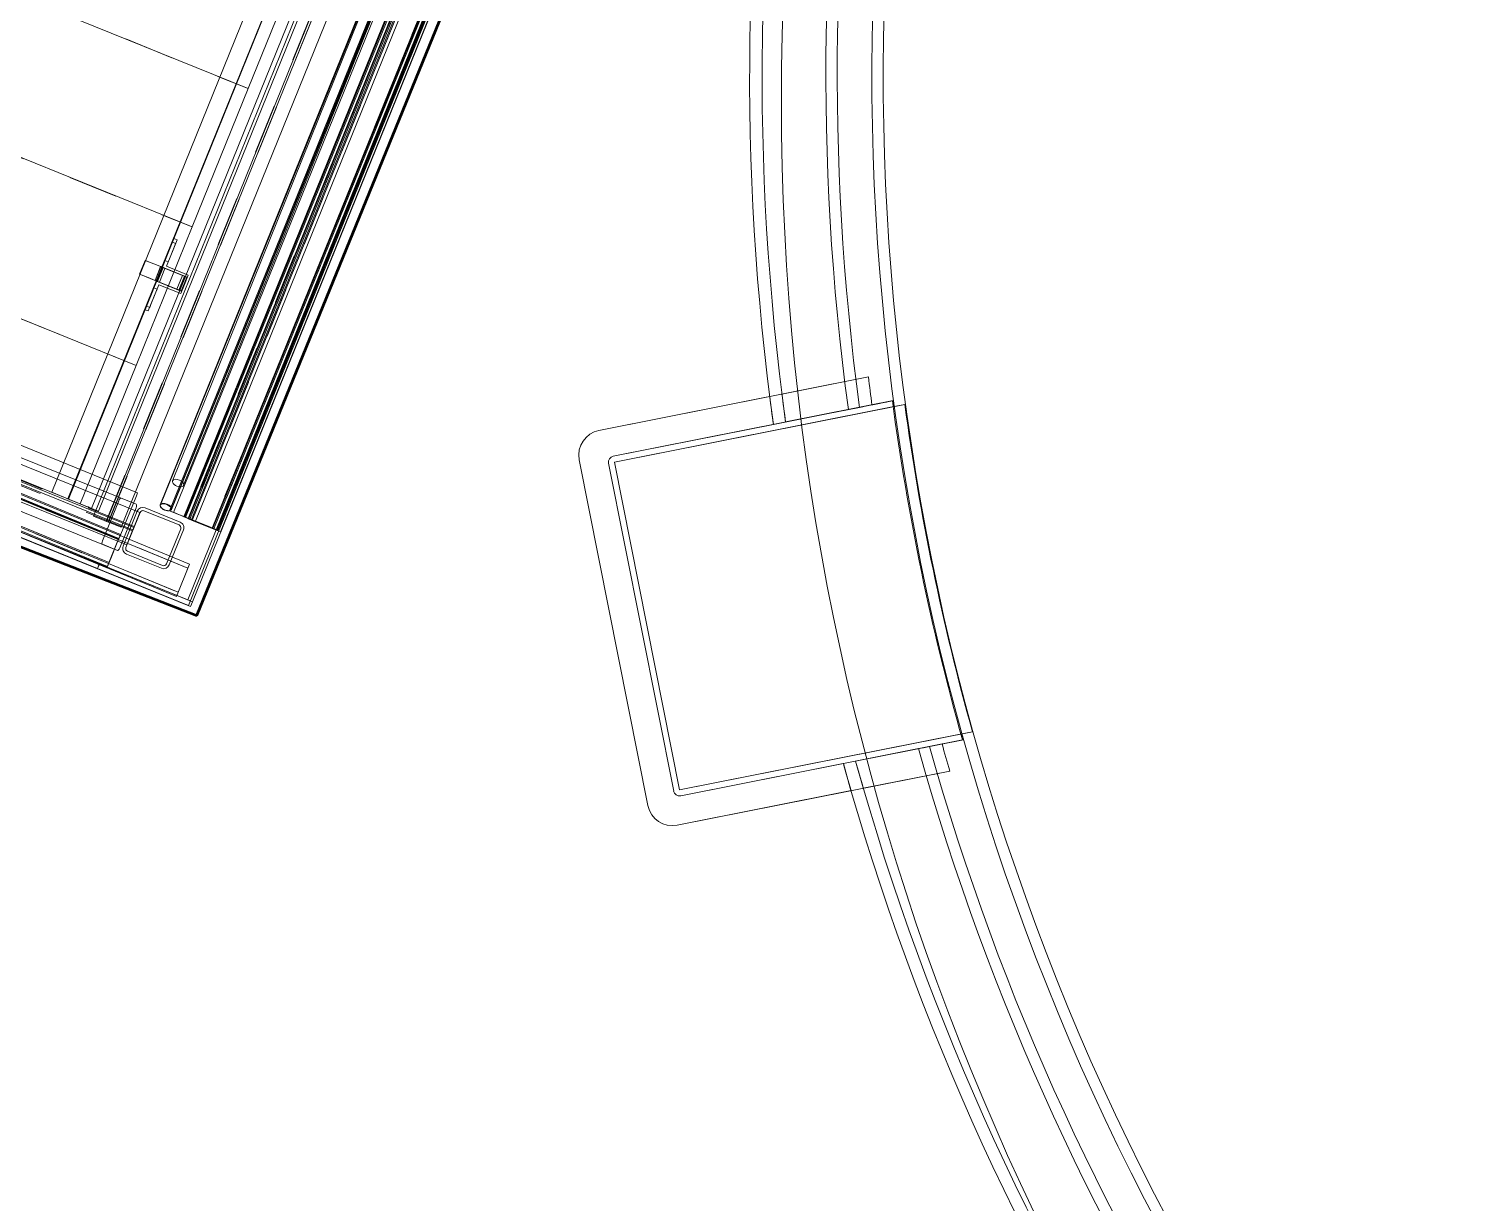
# Model space of a CAD drawing. Header units: metres. Extents: x -207 to 292, y -187 to 169.
# Drawn here: x -27.174 to -24.252, y -48.793 to -46.435 of the extents above; entities that cross this region are included whole.
import ezdxf

# ---------------------------------------------------------------- set-up
doc = ezdxf.new("R2010")
doc.units = ezdxf.units.M
for name, pattern in [('Elevado', [0.003969, 0.002381, -0.001587]), ('Oculto', [0.007144, 0.004763, -0.002381]), ('Overhead', [0.003969, 0.002381, -0.001587])]:
    doc.linetypes.add(name, pattern=pattern)
for name, color, linetype, lineweight in [('A-FLOR-HRAL', 7, 'Continuous', 9), ('A-GLAZ', 7, 'Continuous', 9), ('A-ROOF', 7, 'Continuous', 9), ('edificios', 7, 'Continuous', 50), ('EQUIPOS PIS', 7, 'Continuous', 9), ('I-WALL', 7, 'Continuous', 9), ('P-SANR-FIXT', 7, 'Continuous', 9), ('S-BEAM', 7, 'Continuous', 9), ('S-COLS', 7, 'Continuous', 9), ('S-STRS', 7, 'Continuous', 9)]:
    doc.layers.add(name, color=color, linetype=linetype, lineweight=lineweight)
doc.layers.add('PR10-ARQ-PL-001-Emplazamiento-C-1_dwg', color=7, linetype='Continuous', lineweight=9, true_color=0x767676)

# ---------------------------------------------------------------- blocks, each defined once
blk = doc.blocks.new('M_Estanque-Terraza - M_Estanque-Terraza-2090154-PLANTA EMPLAZAMIENTO ACTUALIZADO')
at = {"layer": 'P-SANR-FIXT'}
for p, q in [((-4.0119, 3.8318), (-4.4714, 3.2924)), ((-4.4714, 3.2924), (-4.0119, 3.8318)), ((-4.0119, 3.8318), (-4.4714, 3.2924)), ((-4.4714, 3.2924), (-4.0119, 3.8318)), ((-4.0119, 3.8318), (-4.4714, 3.2924)), ((-4.4714, 3.2924), (-4.0119, 3.8318)), ((-3.521, 3.4792), (-3.9414, 3.8374)), ((-3.9414, 3.8374), (-3.521, 3.4792)), ((-3.521, 3.4792), (-3.9414, 3.8374)), ((-3.9414, 3.8374), (-3.521, 3.4792)), ((-3.6749, 3.6103), (-3.9414, 3.8374)), ((-3.9414, 3.8374), (-3.6749, 3.6103)), ((-4.4165, 3.2698), (-3.9809, 3.7812)), ((-3.9809, 3.7812), (-4.4165, 3.2698)), ((-4.4165, 3.2698), (-3.9809, 3.7812)), ((-3.9809, 3.7812), (-4.4165, 3.2698)), ((-3.9809, 3.7812), (-4.4165, 3.2698)), ((-4.4165, 3.2698), (-3.9809, 3.7812)), ((-3.9809, 3.7812), (-4.4165, 3.2698)), ((-4.4165, 3.2698), (-3.9809, 3.7812)), ((-4.4073, 3.2621), (-3.9718, 3.7734)), ((-3.9718, 3.7734), (-4.4073, 3.2621)), ((-3.9718, 3.7734), (-3.5358, 3.402)), ((-3.5189, 3.3876), (-3.9718, 3.7734)), ((-3.964, 3.7825), (-3.5605, 3.4388)), ((-3.5605, 3.4388), (-3.964, 3.7825)), ((-3.964, 3.7825), (-3.5605, 3.4388)), ((-3.5605, 3.4388), (-3.964, 3.7825)), ((-3.7143, 3.5698), (-3.964, 3.7825)), ((-3.964, 3.7825), (-3.5287, 3.4117)), ((-3.7143, 3.5698), (-3.964, 3.7825)), ((-3.964, 3.7825), (-3.7143, 3.5698)), ((-3.521, 3.4792), (-3.6558, 3.5941)), ((-3.6558, 3.5941), (-3.521, 3.4792)), ((-3.5973, 3.4702), (-3.7143, 3.5698)), ((-3.5275, 3.4107), (-3.6952, 3.5536)), ((-3.6952, 3.5536), (-3.58, 3.4554)), ((-3.6952, 3.5536), (-3.5605, 3.4388)), ((-3.5605, 3.4388), (-3.6952, 3.5536)), ((-4.0075, 2.9056), (-4.4151, 3.2529)), ((-4.4151, 3.2529), (-4.0075, 2.9056)), ((-4.0075, 2.9056), (-4.4151, 3.2529)), ((-4.4151, 3.2529), (-4.0075, 2.9056)), ((-4.4151, 3.2529), (-4.1614, 3.0368)), ((-3.9756, 2.8785), (-4.4151, 3.2529)), ((-4.4151, 3.2529), (-4.1614, 3.0368)), ((-4.1614, 3.0368), (-4.4151, 3.2529)), ((-3.9671, 2.887), (-4.4073, 3.2621)), ((-4.4073, 3.2621), (-3.9504, 2.8728)), ((-4.4657, 3.2219), (-4.0404, 2.8596)), ((-4.0404, 2.8596), (-4.4657, 3.2219)), ((-4.4657, 3.2219), (-4.0404, 2.8596)), ((-4.0404, 2.8596), (-4.4657, 3.2219)), ((-4.4657, 3.2219), (-4.1945, 2.9909)), ((-4.1945, 2.9909), (-4.4657, 3.2219)), ((-4.1614, 3.0368), (-4.0443, 2.9371)), ((-4.1423, 3.0205), (-3.9742, 2.8773)), ((-4.027, 2.9223), (-4.1423, 3.0205)), ((-4.1423, 3.0205), (-4.0075, 2.9056)), ((-4.0075, 2.9056), (-4.1423, 3.0205)), ((-4.1754, 2.9746), (-4.0404, 2.8596)), ((-4.0404, 2.8596), (-4.1754, 2.9746))]:
    blk.add_line(p, q, dxfattribs=at)
at = {"layer": 'P-SANR-FIXT', "flags": 128}
for points in [[(-3.5287, 3.4117), (-3.5363, 3.4182), (-3.5439, 3.4247), (-3.5516, 3.4312), (-3.5592, 3.4377), (-3.5668, 3.4442), (-3.5744, 3.4507), (-3.5821, 3.4572), (-3.5897, 3.4637), (-3.5973, 3.4702)], [(-3.58, 3.4554), (-3.5747, 3.4509), (-3.5695, 3.4465), (-3.5642, 3.442), (-3.559, 3.4375), (-3.5537, 3.433), (-3.5485, 3.4286), (-3.5432, 3.4241), (-3.538, 3.4196), (-3.5327, 3.4152), (-3.5275, 3.4107)], [(-3.5358, 3.402), (-3.5302, 3.3972), (-3.5245, 3.3924), (-3.5189, 3.3876)], [(-4.0443, 2.9371), (-4.0367, 2.9305), (-4.029, 2.924), (-4.0214, 2.9175), (-4.0138, 2.911), (-4.0061, 2.9045), (-3.9985, 2.898), (-3.9909, 2.8915), (-3.9832, 2.885), (-3.9756, 2.8785)], [(-3.9742, 2.8773), (-3.9794, 2.8818), (-3.9847, 2.8863), (-3.99, 2.8908), (-3.9953, 2.8953), (-4.0006, 2.8998), (-4.0058, 2.9043), (-4.0111, 2.9088), (-4.0164, 2.9133), (-4.0217, 2.9178), (-4.027, 2.9223)], [(-3.9504, 2.8728), (-3.9559, 2.8775), (-3.9615, 2.8823), (-3.9671, 2.887)]]:
    blk.add_lwpolyline(points, dxfattribs=at)
at = {"layer": 'P-SANR-FIXT'}
for centre, radius, start, end in [((0, 0), 5.1516, 0, 136.1362), ((0, 0), 5.1516, 0, 136.1362), ((0, 0), 5.1266, 0, 136.1195), ((0, 0), 5.1266, 0, 136.1195), ((0, 0), 4.9983, 0, 136.0307), ((0, 0), 4.9755, 360, 136.0144), ((0, 0), 4.9059, 0, 180), ((0, 0), 4.8832, 0, 180), ((-3.9738, 3.7993), 0.05, 49.5733, 139.5733), ((-3.9738, 3.7993), 0.05, 49.5733, 139.5733), ((-3.9738, 3.7993), 0.05, 49.5733, 139.5733), ((-3.9738, 3.7993), 0.05, 49.5733, 139.5733), ((-3.9738, 3.7993), 0.05, 49.5733, 139.5733), ((-3.9738, 3.7993), 0.05, 49.5733, 139.5733), ((-3.9718, 3.7734), 0.012, 49.5733, 139.5733), ((-3.9718, 3.7734), 0.012, 49.5733, 139.5733), ((-3.9718, 3.7734), 0.012, 49.5733, 139.5733), ((-3.9718, 3.7734), 0.012, 49.5733, 139.5733), ((-3.9718, 3.7734), 0.012, 49.5733, 139.5733), ((-3.9718, 3.7734), 0.012, 49.5733, 139.5733), ((-3.9718, 3.7734), 0.012, 49.5733, 139.5733), ((-3.9718, 3.7734), 0.012, 49.5733, 139.5733), ((0, 0), 5.1516, 135.5076, 136.1362), ((0, 0), 5.1516, 135.5076, 136.1362), ((0, 0), 5.1266, 135.4878, 136.1195), ((0, 0), 5.1266, 135.4878, 136.1195), ((0, 0), 4.95, 135.3417, 135.9961), ((0, 0), 4.95, 135.3417, 135.9961), ((0, 0), 4.95, 135.3417, 135.9961), ((0, 0), 4.95, 135.3417, 135.9961), ((0, 0), 4.95, 135.3417, 135.9961), ((0, 0), 4.95, 135.3417, 135.9961), ((0, 0), 4.9083, 135.9656, 144.0938), ((0.0349, -0.0262), 4.95, 136.0277, 136.1669), ((0, 0), 4.8845, 136.089, 143.9747), ((-4.4333, 3.26), 0.05, 139.5733, 229.5733), ((-4.4333, 3.26), 0.05, 139.5733, 229.5733), ((-4.4333, 3.26), 0.05, 139.5733, 229.5733), ((-4.4333, 3.26), 0.05, 139.5733, 229.5733), ((-4.4333, 3.26), 0.05, 139.5733, 229.5733), ((-4.4333, 3.26), 0.05, 139.5733, 229.5733), ((-4.4073, 3.2621), 0.012, 139.5733, 229.5733), ((-4.4073, 3.2621), 0.012, 139.5733, 229.5733), ((-4.4073, 3.2621), 0.012, 139.5733, 229.5733), ((-4.4073, 3.2621), 0.012, 139.5733, 229.5733), ((-4.4073, 3.2621), 0.012, 139.5733, 229.5733), ((-4.4073, 3.2621), 0.012, 139.5733, 229.5733), ((-4.4073, 3.2621), 0.012, 139.5733, 229.5733), ((-4.4073, 3.2621), 0.012, 139.5733, 229.5733), ((0, 0), 5.1516, 143.8798, 180), ((0, 0), 5.1516, 143.8798, 180), ((0, 0), 5.1266, 143.9009, 180), ((0, 0), 5.1266, 143.9009, 180), ((0, 0), 5.1516, 143.8798, 144.5092), ((0, 0), 5.1516, 143.8798, 144.5092), ((0, 0), 5.1266, 143.9009, 144.5333), ((0, 0), 5.1266, 143.9009, 144.5333), ((0, 0), 4.9983, 144.0122, 180), ((0, 0), 4.9755, 144.0325, 180), ((0, 0), 4.95, 144.0556, 144.7107), ((0, 0), 4.95, 144.0556, 144.7107), ((0, 0), 4.95, 144.0556, 144.7107), ((0, 0), 4.95, 144.0556, 144.7107), ((0, 0), 4.95, 144.0556, 144.7107), ((0, 0), 4.95, 144.0556, 144.7107), ((0.0349, -0.0262), 4.95, 143.948, 144.0873)]:
    blk.add_arc(centre, radius, start, end, dxfattribs=at)
for centre, major_axis, ratio, start_param, end_param in [((0.0014, -0.0012), (2.9556, 3.9453), 0.995672, 1.44575, 1.448189), ((0.0007, -0.0005), (2.9551, 3.9444), 0.99567, 1.584603, 1.587045)]:
    blk.add_ellipse(centre, major_axis=major_axis, ratio=ratio, start_param=start_param, end_param=end_param, dxfattribs=at)
blk = doc.blocks.new('YADRAN_LASQUEMAS_ARQ_MO_002_TERRAZAS_rvt-1-PLANTA EMPLAZAMIENTO ACTUALIZADO')
at = {"layer": 'P-SANR-FIXT', "lineweight": 9, "rotation": 51.65666728622195}
blk.add_blockref('M_Estanque-Terraza - M_Estanque-Terraza-2090154-PLANTA EMPLAZAMIENTO ACTUALIZADO', (-20.5741, -46.5304), dxfattribs=at)
blk = doc.blocks.new('FCA_N_Columna de acero - 100 x 100 mm-2088436-PLANTA EMPLAZAMIENTO ACTUALIZADO')
at = {"layer": 'S-COLS'}
for p, q in [((-0.05, -0.038), (-0.05, 0.038)), ((-0.05, -0.038), (-0.05, 0.038)), ((-0.044, 0.038), (-0.044, -0.038)), ((-0.044, 0.038), (-0.044, -0.038)), ((-0.038, 0.05), (0.038, 0.05)), ((-0.038, 0.05), (0.038, 0.05)), ((0.038, 0.044), (-0.038, 0.044)), ((0.038, 0.044), (-0.038, 0.044)), ((0.044, -0.038), (0.044, 0.038)), ((0.044, -0.038), (0.044, 0.038)), ((0.05, 0.038), (0.05, -0.038)), ((0.05, 0.038), (0.05, -0.038)), ((-0.038, -0.044), (0.038, -0.044)), ((-0.038, -0.044), (0.038, -0.044)), ((0.038, -0.05), (-0.038, -0.05)), ((0.038, -0.05), (-0.038, -0.05))]:
    blk.add_line(p, q, dxfattribs=at)
for centre, radius, start, end in [((-0.038, 0.038), 0.012, 90, 180), ((-0.038, 0.038), 0.012, 90, 180), ((-0.038, 0.038), 0.006, 90, 180), ((-0.038, 0.038), 0.006, 90, 180), ((0.038, 0.038), 0.012, 360, 90), ((0.038, 0.038), 0.012, 360, 90), ((0.038, 0.038), 0.006, 360, 90), ((0.038, 0.038), 0.006, 360, 90), ((-0.038, -0.038), 0.012, 180, 270), ((-0.038, -0.038), 0.012, 180, 270), ((-0.038, -0.038), 0.006, 180, 270), ((-0.038, -0.038), 0.006, 180, 270), ((0.038, -0.038), 0.012, 270, 360), ((0.038, -0.038), 0.006, 270, 360), ((0.038, -0.038), 0.012, 270, 360), ((0.038, -0.038), 0.006, 270, 360)]:
    blk.add_arc(centre, radius, start, end, dxfattribs=at)
blk = doc.blocks.new('MT-T estructural - MT100X6_0-2095929-PLANTA EMPLAZAMIENTO ACTUALIZADO')
at = {"layer": 'S-BEAM'}
for p, q in [((-5.9815, 0.03), (5.9815, 0.03)), ((-5.9815, 0.03), (5.9815, 0.03)), ((5.9815, 0.0068), (5.9815, 0.03)), ((5.9815, 0.03), (5.9815, -0.03)), ((5.9815, 0.002), (-5.9815, 0.002)), ((-5.9815, 0.002), (5.9815, 0.002)), ((5.9815, 0.0068), (5.9815, 0.002)), ((5.9815, -0.002), (5.9815, 0.002)), ((-5.9815, -0.002), (5.9815, -0.002)), ((-5.9815, -0.002), (5.9815, -0.002)), ((5.9815, -0.002), (5.9815, -0.0068)), ((5.9815, -0.03), (5.9815, -0.0068)), ((5.9815, -0.03), (-5.9815, -0.03)), ((-5.9815, -0.03), (5.9815, -0.03))]:
    blk.add_line(p, q, dxfattribs=at)
at = {"layer": 'S-BEAM', "linetype": 'Oculto'}
for p, q in [((5.9815, 0.0025), (-5.9815, 0.0025)), ((5.9815, -0.0025), (-5.9815, -0.0025))]:
    blk.add_line(p, q, dxfattribs=at)
blk = doc.blocks.new('UC-Perfil universal - 120x070x50UC-2123569-PLANTA EMPLAZAMIENTO ACTUALIZADO')
at = {"layer": 'S-BEAM'}
for p, q in [((-2.44, 0.035), (-2.44, -0.035)), ((-2.44, -0.035), (-2.44, 0.035)), ((-2.44, 0.035), (-2.44, 0.0075)), ((-2.44, 0.0075), (-2.44, 0.035)), ((2.439, 0.035), (-2.44, 0.035)), ((-2.44, 0.035), (2.439, 0.035)), ((-2.44, 0.035), (2.439, 0.035)), ((-2.44, 0.035), (2.439, 0.035)), ((2.439, 0.035), (2.439, 0.0075)), ((2.439, 0.0075), (2.439, 0.035)), ((2.439, 0.035), (2.439, -0.035)), ((2.439, -0.035), (2.439, 0.035)), ((-2.44, 0.0025), (-2.44, 0.0075)), ((-2.44, 0.0025), (-2.44, 0.0075)), ((-2.44, 0.0025), (2.439, 0.0025)), ((2.439, 0.0075), (2.439, 0.0025)), ((2.439, 0.0075), (2.439, 0.0025)), ((2.439, -0.0025), (-2.44, -0.0025)), ((-2.44, -0.0075), (-2.44, -0.0025)), ((-2.44, -0.0075), (-2.44, -0.0025)), ((-2.44, -0.035), (-2.44, -0.0075)), ((-2.44, -0.0075), (-2.44, -0.035)), ((2.439, -0.0025), (2.439, -0.0075)), ((2.439, -0.0025), (2.439, -0.0075)), ((2.439, -0.035), (2.439, -0.0075)), ((2.439, -0.0075), (2.439, -0.035)), ((-2.44, -0.035), (2.439, -0.035)), ((-2.44, -0.035), (2.439, -0.035)), ((-2.44, -0.035), (2.439, -0.035)), ((-2.44, -0.035), (2.439, -0.035))]:
    blk.add_line(p, q, dxfattribs=at)
at = {"layer": 'S-BEAM', "linetype": 'Oculto'}
for p, q in [((2.439, 0.00495), (-2.44, 0.00495)), ((2.439, -0.00495), (-2.44, -0.00495))]:
    blk.add_line(p, q, dxfattribs=at)
blk = doc.blocks.new('SQR - Barras cuadradas con bordes redondeados - SQR 100x100-2138660-PLANTA EMPLAZAMIENTO ACTUALIZADO')
at = {"layer": 'S-BEAM'}
for p, q in [((2.444, 0.05), (-2.397, 0.05)), ((-2.397, 0.05), (-2.397, 0.0436)), ((-2.397, 0.05), (-2.397, 0.0436)), ((-2.397, -0.0436), (-2.397, 0.0436)), ((-2.397, 0.0436), (-2.397, -0.0436)), ((2.444, 0.0436), (2.444, 0.05)), ((2.444, 0.0436), (2.444, 0.05)), ((2.444, -0.0436), (2.444, 0.0436)), ((2.444, 0.0436), (2.444, -0.0436)), ((-2.397, -0.0436), (-2.397, -0.05)), ((-2.397, -0.0436), (-2.397, -0.05)), ((-2.397, -0.05), (2.444, -0.05)), ((2.444, -0.05), (2.444, -0.0436)), ((2.444, -0.05), (2.444, -0.0436))]:
    blk.add_line(p, q, dxfattribs=at)
blk = doc.blocks.new('SQR - Barras cuadradas con bordes redondeados - SQR 100x100-2139714-PLANTA EMPLAZAMIENTO ACTUALIZADO')
at = {"layer": 'S-BEAM'}
for p, q in [((-29.1491, -46.5091), (-29.1818, -46.59)), ((-29.1142, -46.5164), (-29.1444, -46.5041)), ((-29.1471, -46.604), (-29.1144, -46.5232)), ((-26.9588, -47.3894), (-29.1142, -46.5164)), ((-29.182, -46.5968), (-29.1517, -46.6091)), ((-29.1517, -46.6091), (-26.9964, -47.4821)), ((-27.0265, -47.463), (-26.9937, -47.3821)), ((-26.9891, -47.3771), (-26.9588, -47.3894)), ((-26.959, -47.3962), (-26.9917, -47.477)), ((-26.9964, -47.4821), (-27.0266, -47.4698))]:
    blk.add_line(p, q, dxfattribs=at)
for centre, start_param, end_param in [((-29.1468, -46.51), 0, 1.570796), ((-29.1166, -46.5223), 4.712389, 6.283185), ((-29.1796, -46.5909), 1.570796, 3.141593), ((-29.1493, -46.6031), 3.141593, 4.712389), ((-26.9915, -47.383), 0, 1.570796), ((-26.9612, -47.3953), 4.712389, 6.283185), ((-27.0242, -47.4639), 1.570796, 3.141593), ((-26.994, -47.4761), 3.141593, 4.712389)]:
    blk.add_ellipse(centre, major_axis=(0.0024, 0.00593), ratio=0.374545, start_param=start_param, end_param=end_param, dxfattribs=at)
blk = doc.blocks.new('Ventana-Hueco cuadrado - 1350 x 0900mm-2142439-PLANTA EMPLAZAMIENTO ACTUALIZADO')
at = {"layer": 'A-GLAZ'}
for p, q in [((-0.6832, -0.005), (-0.6832, 0.005)), ((0.6668, 0.005), (0.6668, -0.005))]:
    blk.add_line(p, q, dxfattribs=at)
at = {"layer": 'A-GLAZ', "linetype": 'Elevado'}
for p, q in [((-0.6832, 0.005), (0.6668, 0.005)), ((0.6668, -0.005), (-0.6832, -0.005))]:
    blk.add_line(p, q, dxfattribs=at)
blk = doc.blocks.new('Railing - Industrial-Railing_Baluster-Side-Mounted-2147863-PLANTA EMPLAZAMIENTO ACTUALIZADO')
at = {"layer": 'A-FLOR-HRAL'}
for p, q in [((-0.007, 0.077), (-0.007, 0.02)), ((0, 0.077), (-0.007, 0.077)), ((-0.007, 0.077), (0, 0.077)), ((-0.007, 0.02), (-0.007, 0.077)), ((0, 0.0695), (-0.007, 0.0695)), ((-0.007, 0.063), (-0.007, 0.0695)), ((-0.007, 0.036), (-0.007, 0.063)), ((-0.007, 0.063), (-0.007, 0.036)), ((0, 0.0155), (0, 0.077)), ((0, 0.077), (0, 0.0155)), ((0, 0.0695), (0, 0.063)), ((0, 0.036), (0, 0.063)), ((0, 0.063), (0, 0.036)), ((-0.007, 0.0295), (-0.007, 0.036)), ((-0.007, 0.0295), (0, 0.0295)), ((0, 0.036), (0, 0.0295)), ((-0.007, 0.02), (-0.0545, 0.02)), ((-0.0545, 0.02), (-0.0545, 0)), ((-0.0545, 0), (-0.0545, 0.02)), ((-0.0545, 0.02), (-0.007, 0.02)), ((-0.0503, 0.015), (-0.0533, 0.015)), ((-0.0533, 0.015), (-0.0508, 0.015)), ((-0.0533, 0.015), (-0.0533, -0.015)), ((-0.0533, 0.015), (-0.0533, -0.015)), ((-0.0489, 0.015), (-0.0508, 0.015)), ((0.0002, 0.015), (-0.0503, 0.015)), ((-0.0503, 0.015), (-0.0503, -0.015)), ((-0.0503, 0.015), (-0.0503, -0.015)), ((-0.05, 0), (-0.05, 0.0155)), ((-0.05, 0.0155), (0, 0.0155)), ((0, 0.0155), (-0.05, 0.0155)), ((-0.05, 0.0155), (-0.05, 0)), ((0, 0.015), (-0.05, 0.015)), ((-0.05, 0.015), (-0.05, -0.015)), ((-0.05, -0.015), (-0.05, 0.015)), ((-0.05, 0.015), (0, 0.015)), ((-0.0489, 0.015), (-0.0444, 0.015)), ((-0.0482, 0.015), (-0.0482, -0.015)), ((-0.0482, 0.015), (-0.0472, 0.015)), ((-0.0443, 0.015), (-0.0481, 0.015)), ((-0.0472, 0.015), (-0.0028, 0.015)), ((-0.0441, 0.015), (-0.0444, 0.015)), ((-0.0441, 0.015), (-0.0443, 0.015)), ((-0.0441, -0.015), (-0.0441, 0.015)), ((-0.0059, 0.015), (-0.0059, -0.015)), ((-0.0057, 0.015), (-0.0059, 0.015)), ((-0.0056, 0.015), (-0.0059, 0.015)), ((-0.0019, 0.015), (-0.0057, 0.015)), ((-0.0056, 0.015), (-0.0011, 0.015)), ((-0.0028, 0.015), (-0.0018, 0.015)), ((-0.0018, -0.015), (-0.0018, 0.015)), ((0.0008, 0.015), (-0.0011, 0.015)), ((0, 0.015), (0, -0.015)), ((0.0035, 0.015), (0, 0.015)), ((0.0019, 0.015), (0, 0.015)), ((0, 0.015), (0, -0.015)), ((0, -0.015), (0, 0.015)), ((0, 0.015), (0, -0.015)), ((0.0032, 0.015), (0.0002, 0.015)), ((0.0002, 0.015), (0.0002, -0.015)), ((0.0002, 0.015), (0.0002, -0.015)), ((0.0008, 0.015), (0.0032, 0.015)), ((0.0019, 0.015), (0.035, 0.015)), ((0.0032, 0.015), (0.0032, -0.015)), ((0.0032, 0.015), (0.0032, -0.015)), ((0.0185, 0.015), (0.0035, 0.015)), ((0.0035, 0.015), (0.0035, -0.015)), ((0.0035, 0.015), (0.0035, -0.015)), ((0.0369, 0.015), (0.0185, 0.015)), ((0.0369, 0.015), (0.035, 0.015)), ((0.0369, -0.015), (0.0369, 0.015)), ((0.0369, -0.015), (0.0369, 0.015)), ((-0.0545, 0), (-0.0545, -0.02)), ((-0.0545, -0.02), (-0.0545, 0)), ((-0.0545, -0.02), (-0.007, -0.02)), ((-0.007, -0.02), (-0.0545, -0.02)), ((-0.0508, -0.015), (-0.0533, -0.015)), ((-0.0533, -0.015), (-0.0503, -0.015)), ((-0.0508, -0.015), (-0.0489, -0.015)), ((-0.0503, -0.015), (0.0002, -0.015)), ((-0.05, -0.0155), (-0.05, 0)), ((-0.05, 0), (-0.05, -0.0155)), ((-0.05, -0.015), (0, -0.015)), ((0, -0.015), (-0.05, -0.015)), ((0, -0.0155), (-0.05, -0.0155)), ((-0.05, -0.0155), (0, -0.0155)), ((-0.0444, -0.015), (-0.0489, -0.015)), ((-0.0472, -0.015), (-0.0482, -0.015)), ((-0.0481, -0.015), (-0.0443, -0.015)), ((-0.0028, -0.015), (-0.0472, -0.015)), ((-0.0444, -0.015), (-0.0441, -0.015)), ((-0.0443, -0.015), (-0.0441, -0.015)), ((-0.007, -0.02), (-0.007, -0.077)), ((-0.007, -0.077), (-0.007, -0.02)), ((-0.0059, -0.015), (-0.0056, -0.015)), ((-0.0059, -0.015), (-0.0057, -0.015)), ((-0.0057, -0.015), (-0.0019, -0.015)), ((-0.0011, -0.015), (-0.0056, -0.015)), ((-0.0018, -0.015), (-0.0028, -0.015)), ((-0.0011, -0.015), (0.0008, -0.015)), ((0, -0.015), (0.0019, -0.015)), ((0, -0.015), (0.0035, -0.015)), ((0, -0.077), (0, -0.0155)), ((0, -0.0155), (0, -0.077)), ((0.0002, -0.015), (0.0032, -0.015)), ((0.0032, -0.015), (0.0008, -0.015)), ((0.035, -0.015), (0.0019, -0.015)), ((0.0035, -0.015), (0.0185, -0.015)), ((0.0185, -0.015), (0.0369, -0.015)), ((0.035, -0.015), (0.0369, -0.015)), ((0, -0.0295), (-0.007, -0.0295)), ((-0.007, -0.036), (-0.007, -0.0295)), ((-0.007, -0.036), (-0.007, -0.063)), ((-0.007, -0.063), (-0.007, -0.036)), ((0, -0.0295), (0, -0.036)), ((0, -0.063), (0, -0.036)), ((0, -0.036), (0, -0.063)), ((-0.007, -0.0695), (-0.007, -0.063)), ((-0.007, -0.0695), (0, -0.0695)), ((-0.007, -0.077), (0, -0.077)), ((0, -0.077), (-0.007, -0.077)), ((0, -0.063), (0, -0.0695))]:
    blk.add_line(p, q, dxfattribs=at)
blk = doc.blocks.new('Railing - Railing-2147809-PLANTA EMPLAZAMIENTO ACTUALIZADO')
at = {"rotation": 157.9499999999995}
blk.add_blockref('Railing - Industrial-Railing_Baluster-Side-Mounted-2147863-PLANTA EMPLAZAMIENTO ACTUALIZADO', (-26.9119, -46.927), dxfattribs=at)
blk = doc.blocks.new('Top Rail Type - Top Rail_Internal_-2147921-PLANTA EMPLAZAMIENTO ACTUALIZADO')
at = {"layer": 'A-FLOR-HRAL'}
for p, q in [((-25.6308, -43.7641), (-27.0949, -47.3788)), ((-27.0486, -47.3976), (-25.5845, -43.7829))]:
    blk.add_line(p, q, dxfattribs=at)
at = {"layer": 'A-FLOR-HRAL', "flags": 128}
for points in [[(-27.0486, -47.3976), (-27.0494, -47.3973), (-27.0517, -47.3963), (-27.0554, -47.3948), (-27.0602, -47.3929), (-27.0658, -47.3906), (-27.0718, -47.3882), (-27.0778, -47.3858), (-27.0833, -47.3835), (-27.0881, -47.3816), (-27.0918, -47.3801), (-27.0941, -47.3791), (-27.0949, -47.3788)], [(-27.0949, -47.3788), (-27.0941, -47.3791), (-27.0918, -47.3801), (-27.0881, -47.3816), (-27.0833, -47.3835), (-27.0778, -47.3858), (-27.0718, -47.3882), (-27.0658, -47.3906), (-27.0602, -47.3929), (-27.0554, -47.3948), (-27.0517, -47.3963), (-27.0494, -47.3973), (-27.0486, -47.3976)]]:
    blk.add_lwpolyline(points, dxfattribs=at)
blk = doc.blocks.new('Top Rail Type - Top Rail_Internal_-V90-PLANTA EMPLAZAMIENTO ACTUALIZADO')
at = {"layer": 'A-FLOR-HRAL'}
for p, q in [((-27.0949, -47.3788), (-25.6308, -43.7641)), ((-27.0486, -47.3976), (-25.5845, -43.7829)), ((-27.0949, -47.3788), (-27.0486, -47.3976))]:
    blk.add_line(p, q, dxfattribs=at)
blk = doc.blocks.new('Handrail Type - Handrail_Internal_-2147932-PLANTA EMPLAZAMIENTO ACTUALIZADO')
at = {"layer": 'A-FLOR-HRAL'}
for p, q in [((-25.6642, -43.7506), (-27.1283, -47.3653)), ((-27.0959, -47.3784), (-25.6317, -43.7637))]:
    blk.add_line(p, q, dxfattribs=at)
at = {"layer": 'A-FLOR-HRAL', "flags": 128}
for points in [[(-27.0959, -47.3784), (-27.0964, -47.3782), (-27.098, -47.3776), (-27.1006, -47.3765), (-27.104, -47.3752), (-27.1079, -47.3736), (-27.1121, -47.3719), (-27.1163, -47.3702), (-27.1202, -47.3686), (-27.1235, -47.3672), (-27.1261, -47.3662), (-27.1277, -47.3655), (-27.1283, -47.3653)], [(-27.1283, -47.3653), (-27.1277, -47.3655), (-27.1261, -47.3662), (-27.1235, -47.3672), (-27.1202, -47.3686), (-27.1163, -47.3702), (-27.1121, -47.3719), (-27.1079, -47.3736), (-27.104, -47.3752), (-27.1006, -47.3765), (-27.098, -47.3776), (-27.0964, -47.3782), (-27.0959, -47.3784)]]:
    blk.add_lwpolyline(points, dxfattribs=at)
blk = doc.blocks.new('Handrail Type - Handrail_Internal_-V91-PLANTA EMPLAZAMIENTO ACTUALIZADO')
at = {"layer": 'A-FLOR-HRAL'}
for p, q in [((-27.1283, -47.3653), (-25.6642, -43.7506)), ((-27.0959, -47.3784), (-25.6317, -43.7637)), ((-27.1283, -47.3653), (-27.0959, -47.3784))]:
    blk.add_line(p, q, dxfattribs=at)
blk = doc.blocks.new('Barras redondas - RB 24-2157828-PLANTA EMPLAZAMIENTO ACTUALIZADO')
at = {"layer": 'S-BEAM'}
for p, q in [((-25.4818, -43.8575), (-26.9103, -47.3907)), ((-26.888, -47.3997), (-25.4596, -43.8665))]:
    blk.add_line(p, q, dxfattribs=at)
for start_param, end_param in [(3.141593, 6.283185), (0, 3.141593)]:
    blk.add_ellipse((-26.8992, -47.3952), major_axis=(-0.0111, 0.0045), ratio=0.487814, start_param=start_param, end_param=end_param, dxfattribs=at)
blk = doc.blocks.new('Barras redondas - RB 24-2157864-PLANTA EMPLAZAMIENTO ACTUALIZADO')
at = {"layer": 'S-BEAM'}
for p, q in [((-25.4818, -43.8575), (-26.9103, -47.3908)), ((-26.8881, -47.3998), (-25.4595, -43.8665))]:
    blk.add_line(p, q, dxfattribs=at)
for start_param, end_param in [(3.141593, 6.283185), (0, 3.141593)]:
    blk.add_ellipse((-26.8992, -47.3953), major_axis=(-0.0111, 0.0045), ratio=0.479807, start_param=start_param, end_param=end_param, dxfattribs=at)
blk = doc.blocks.new('HSS-Sección estructural hueca - HSS40_0X70_0X9_5-2158977-PLANTA EMPLAZAMIENTO ACTUALIZADO')
at = {"layer": 'S-BEAM'}
for p, q in [((5.95, 0.035), (-5.95, 0.035)), ((-5.95, 0.035), (-5.95, 0.0172)), ((-5.95, 0.035), (-5.95, 0.0172)), ((5.95, 0.0261), (-5.95, 0.0261)), ((-5.95, 0.0172), (-5.95, 0.0261)), ((-5.95, 0.0172), (-5.95, 0.0261)), ((-5.95, 0.0172), (-5.95, -0.0172)), ((-5.95, -0.0172), (-5.95, 0.0172)), ((-5.95, -0.0172), (-5.95, 0.0172)), ((-5.95, 0.0172), (-5.95, -0.0172)), ((-5.95, -0.0172), (-5.95, -0.035)), ((-5.95, -0.0172), (-5.95, -0.035)), ((-5.95, -0.0261), (-5.95, -0.0172)), ((-5.95, -0.0261), (-5.95, -0.0172)), ((-5.95, -0.0261), (5.95, -0.0261)), ((-5.95, -0.035), (5.95, -0.035))]:
    blk.add_line(p, q, dxfattribs=at)
at = {"layer": 'S-BEAM', "linetype": 'Oculto'}
for p, q in [((5.95, 0.0261), (-5.95, 0.0261)), ((5.95, -0.0261), (-5.95, -0.0261))]:
    blk.add_line(p, q, dxfattribs=at)
blk = doc.blocks.new('HSS-Sección estructural hueca - HSS40_0X70_0X9_5-2159363-PLANTA EMPLAZAMIENTO ACTUALIZADO')
at = {"layer": 'S-BEAM'}
for p, q in [((5.8845, 0.035), (-5.8845, 0.035)), ((-5.8845, 0.035), (-5.8845, 0.0172)), ((-5.8845, 0.035), (-5.8845, 0.0172)), ((5.8845, 0.0261), (-5.8845, 0.0261)), ((-5.8845, 0.0172), (-5.8845, 0.0261)), ((-5.8845, 0.0172), (-5.8845, 0.0261)), ((-5.8845, 0.0172), (-5.8845, -0.0172)), ((-5.8845, -0.0172), (-5.8845, 0.0172)), ((-5.8845, -0.0172), (-5.8845, 0.0172)), ((-5.8845, 0.0172), (-5.8845, -0.0172)), ((-5.8845, -0.0172), (-5.8845, -0.035)), ((-5.8845, -0.0172), (-5.8845, -0.035)), ((-5.8845, -0.0261), (-5.8845, -0.0172)), ((-5.8845, -0.0261), (-5.8845, -0.0172)), ((-5.8845, -0.0261), (5.8845, -0.0261)), ((-5.8845, -0.035), (5.8845, -0.035))]:
    blk.add_line(p, q, dxfattribs=at)
at = {"layer": 'S-BEAM', "linetype": 'Oculto'}
for p, q in [((5.8845, 0.0261), (-5.8845, 0.0261)), ((5.8845, -0.0261), (-5.8845, -0.0261))]:
    blk.add_line(p, q, dxfattribs=at)
blk = doc.blocks.new('HSS-Sección estructural hueca - HSS40_0X70_0X9_5-2159399-PLANTA EMPLAZAMIENTO ACTUALIZADO')
at = {"layer": 'S-BEAM'}
for p, q in [((5.8845, 0.035), (-5.8845, 0.035)), ((-5.8845, 0.035), (-5.8845, 0.0172)), ((-5.8845, 0.035), (-5.8845, 0.0172)), ((5.8845, 0.0261), (-5.8845, 0.0261)), ((-5.8845, 0.0172), (-5.8845, 0.0261)), ((-5.8845, 0.0172), (-5.8845, 0.0261)), ((-5.8845, 0.0172), (-5.8845, -0.0172)), ((-5.8845, -0.0172), (-5.8845, 0.0172)), ((-5.8845, -0.0172), (-5.8845, 0.0172)), ((-5.8845, 0.0172), (-5.8845, -0.0172)), ((-5.8845, -0.0172), (-5.8845, -0.035)), ((-5.8845, -0.0172), (-5.8845, -0.035)), ((-5.8845, -0.0261), (-5.8845, -0.0172)), ((-5.8845, -0.0261), (-5.8845, -0.0172)), ((-5.8845, -0.0261), (5.8845, -0.0261)), ((-5.8845, -0.035), (5.8845, -0.035))]:
    blk.add_line(p, q, dxfattribs=at)
at = {"layer": 'S-BEAM', "linetype": 'Oculto'}
for p, q in [((5.8845, 0.0261), (-5.8845, 0.0261)), ((5.8845, -0.0261), (-5.8845, -0.0261))]:
    blk.add_line(p, q, dxfattribs=at)
blk = doc.blocks.new('Barras redondas - RB 24-2160117-PLANTA EMPLAZAMIENTO ACTUALIZADO')
at = {"layer": 'S-BEAM'}
for p, q in [((-25.4819, -43.8579), (-26.8856, -47.3423)), ((-26.8633, -47.3512), (-25.4596, -43.8668))]:
    blk.add_line(p, q, dxfattribs=at)
for start_param, end_param in [(0, 3.141593), (3.141593, 6.283185)]:
    blk.add_ellipse((-26.8744, -47.3467), major_axis=(-0.0111, 0.0045), ratio=0.552232, start_param=start_param, end_param=end_param, dxfattribs=at)
blk = doc.blocks.new('Barras redondas - RB 24-2160140-PLANTA EMPLAZAMIENTO ACTUALIZADO')
at = {"layer": 'S-BEAM'}
for p, q in [((-25.5011, -43.9241), (-26.9101, -47.3905)), ((-26.8878, -47.3995), (-25.4788, -43.9332))]:
    blk.add_line(p, q, dxfattribs=at)
for start_param, end_param in [(3.141593, 6.283185), (0, 3.141593)]:
    blk.add_ellipse((-26.8989, -47.395), major_axis=(-0.0111, 0.0045), ratio=0.559193, start_param=start_param, end_param=end_param, dxfattribs=at)
blk = doc.blocks.new('HSS-Sección estructural hueca - HSS40_0X70_0X9_5-2160771-PLANTA EMPLAZAMIENTO ACTUALIZADO')
at = {"layer": 'S-BEAM'}
for p, q in [((-22.3868, -36.3682), (-26.8611, -47.4145)), ((-22.3786, -36.3716), (-26.8529, -47.4178)), ((-26.8043, -47.4375), (-22.33, -36.3913)), ((-26.796, -47.4409), (-22.3217, -36.3946)), ((-26.8611, -47.4145), (-26.8475, -47.42)), ((-26.8602, -47.4149), (-26.8609, -47.4146)), ((-26.8602, -47.4149), (-26.841, -47.4226)), ((-26.846, -47.4206), (-26.8529, -47.4178)), ((-26.8527, -47.4179), (-26.852, -47.4182)), ((-26.8425, -47.422), (-26.852, -47.4182)), ((-26.8475, -47.42), (-26.8161, -47.4327)), ((-26.8146, -47.4333), (-26.846, -47.4206)), ((-26.8425, -47.422), (-26.8111, -47.4348)), ((-26.8096, -47.4353), (-26.841, -47.4226)), ((-26.8161, -47.4327), (-26.797, -47.4405)), ((-26.8051, -47.4372), (-26.8146, -47.4333)), ((-26.8043, -47.4375), (-26.8111, -47.4348)), ((-26.8096, -47.4353), (-26.796, -47.4409)), ((-26.8044, -47.4375), (-26.8051, -47.4372)), ((-26.797, -47.4405), (-26.7963, -47.4408))]:
    blk.add_line(p, q, dxfattribs=at)
blk = doc.blocks.new('HSS-Sección estructural hueca - HSS40_0X70_0X9_5-2160870-PLANTA EMPLAZAMIENTO ACTUALIZADO')
at = {"layer": 'S-BEAM'}
for p, q in [((-22.4158, -36.3513), (-26.8919, -47.4022)), ((-22.4075, -36.3547), (-26.8837, -47.4056)), ((-26.8477, -47.4201), (-22.3716, -36.3692)), ((-26.8395, -47.4235), (-22.3633, -36.3726)), ((-26.8919, -47.4022), (-26.8837, -47.4056)), ((-26.8738, -47.4096), (-26.8897, -47.4031)), ((-26.8837, -47.4056), (-26.8802, -47.407)), ((-26.8796, -47.4072), (-26.8837, -47.4056)), ((-26.8826, -47.406), (-26.8667, -47.4125)), ((-26.8802, -47.407), (-26.8576, -47.4161)), ((-26.876, -47.4087), (-26.8796, -47.4072)), ((-26.8648, -47.4132), (-26.876, -47.4087)), ((-26.8738, -47.4096), (-26.8513, -47.4187)), ((-26.8554, -47.417), (-26.8667, -47.4125)), ((-26.8488, -47.4197), (-26.8648, -47.4132)), ((-26.8576, -47.4161), (-26.8417, -47.4226)), ((-26.8554, -47.417), (-26.8519, -47.4185)), ((-26.8477, -47.4201), (-26.8519, -47.4185)), ((-26.8477, -47.4201), (-26.8513, -47.4187)), ((-26.8477, -47.4201), (-26.8395, -47.4235))]:
    blk.add_line(p, q, dxfattribs=at)
blk = doc.blocks.new('HSS-Sección estructural hueca - HSS40_0X70_0X9_5-2162848-PLANTA EMPLAZAMIENTO ACTUALIZADO')
at = {"layer": 'S-BEAM'}
for p, q in [((0.716, 0.035), (-0.642, 0.035)), ((-0.642, 0.035), (-0.642, 0.0172)), ((-0.642, 0.035), (-0.642, 0.0172)), ((0.716, 0.0172), (0.716, 0.035)), ((0.716, 0.0172), (0.716, 0.035)), ((0.716, 0.0261), (-0.642, 0.0261)), ((-0.642, 0.0172), (-0.642, 0.0261)), ((-0.642, 0.0172), (-0.642, 0.0261)), ((-0.642, 0.0172), (-0.642, -0.0172)), ((-0.642, -0.0172), (-0.642, 0.0172)), ((-0.642, -0.0172), (-0.642, 0.0172)), ((-0.642, 0.0172), (-0.642, -0.0172)), ((0.716, 0.0261), (0.716, 0.0172)), ((0.716, 0.0261), (0.716, 0.0172)), ((0.716, 0.0172), (0.716, -0.0172)), ((0.716, -0.0172), (0.716, 0.0172)), ((0.716, -0.0172), (0.716, 0.0172)), ((0.716, 0.0172), (0.716, -0.0172)), ((-0.642, -0.0172), (-0.642, -0.035)), ((-0.642, -0.0172), (-0.642, -0.035)), ((-0.642, -0.0261), (-0.642, -0.0172)), ((-0.642, -0.0261), (-0.642, -0.0172)), ((-0.642, -0.0261), (0.716, -0.0261)), ((0.716, -0.035), (0.716, -0.0172)), ((0.716, -0.035), (0.716, -0.0172)), ((0.716, -0.0172), (0.716, -0.0261)), ((0.716, -0.0172), (0.716, -0.0261)), ((-0.642, -0.035), (0.716, -0.035))]:
    blk.add_line(p, q, dxfattribs=at)
at = {"layer": 'S-BEAM', "linetype": 'Oculto'}
for p, q in [((0.716, 0.0261), (-0.642, 0.0261)), ((0.716, -0.0261), (-0.642, -0.0261))]:
    blk.add_line(p, q, dxfattribs=at)
blk = doc.blocks.new('HSS-Sección estructural hueca - HSS40_0X70_0X9_5-2163128-PLANTA EMPLAZAMIENTO ACTUALIZADO')
at = {"layer": 'S-BEAM'}
for p, q in [((0.718, 0.035), (-0.64, 0.035)), ((-0.64, 0.035), (-0.64, 0.0172)), ((-0.64, 0.035), (-0.64, 0.0172)), ((0.718, 0.0172), (0.718, 0.035)), ((0.718, 0.0172), (0.718, 0.035)), ((0.718, 0.0261), (-0.64, 0.0261)), ((-0.64, 0.0172), (-0.64, 0.0261)), ((-0.64, 0.0172), (-0.64, 0.0261)), ((-0.64, 0.0172), (-0.64, -0.0172)), ((-0.64, -0.0172), (-0.64, 0.0172)), ((-0.64, -0.0172), (-0.64, 0.0172)), ((-0.64, 0.0172), (-0.64, -0.0172)), ((0.718, 0.0261), (0.718, 0.0172)), ((0.718, 0.0261), (0.718, 0.0172)), ((0.718, 0.0172), (0.718, -0.0172)), ((0.718, -0.0172), (0.718, 0.0172)), ((0.718, -0.0172), (0.718, 0.0172)), ((0.718, 0.0172), (0.718, -0.0172)), ((-0.64, -0.0172), (-0.64, -0.035)), ((-0.64, -0.0172), (-0.64, -0.035)), ((-0.64, -0.0261), (-0.64, -0.0172)), ((-0.64, -0.0261), (-0.64, -0.0172)), ((-0.64, -0.0261), (0.718, -0.0261)), ((0.718, -0.035), (0.718, -0.0172)), ((0.718, -0.035), (0.718, -0.0172)), ((0.718, -0.0172), (0.718, -0.0261)), ((0.718, -0.0172), (0.718, -0.0261)), ((-0.64, -0.035), (0.718, -0.035))]:
    blk.add_line(p, q, dxfattribs=at)
at = {"layer": 'S-BEAM', "linetype": 'Oculto'}
for p, q in [((0.718, 0.0261), (-0.64, 0.0261)), ((0.718, -0.0261), (-0.64, -0.0261))]:
    blk.add_line(p, q, dxfattribs=at)
blk = doc.blocks.new('HSS-Sección estructural hueca - HSS40_0X70_0X9_5-2163386-PLANTA EMPLAZAMIENTO ACTUALIZADO')
at = {"layer": 'S-BEAM'}
for p, q in [((0.723, 0.035), (-0.786, 0.035)), ((-0.786, 0.035), (-0.786, 0.0172)), ((-0.786, 0.035), (-0.786, 0.0172)), ((0.723, 0.0172), (0.723, 0.035)), ((0.723, 0.0172), (0.723, 0.035)), ((0.723, 0.0261), (-0.786, 0.0261)), ((-0.786, 0.0172), (-0.786, 0.0261)), ((-0.786, 0.0172), (-0.786, 0.0261)), ((-0.786, 0.0172), (-0.786, -0.0172)), ((-0.786, -0.0172), (-0.786, 0.0172)), ((-0.786, -0.0172), (-0.786, 0.0172)), ((-0.786, 0.0172), (-0.786, -0.0172)), ((0.723, 0.0261), (0.723, 0.0172)), ((0.723, 0.0261), (0.723, 0.0172)), ((0.723, 0.0172), (0.723, -0.0172)), ((0.723, -0.0172), (0.723, 0.0172)), ((0.723, -0.0172), (0.723, 0.0172)), ((0.723, 0.0172), (0.723, -0.0172)), ((-0.786, -0.0172), (-0.786, -0.035)), ((-0.786, -0.0172), (-0.786, -0.035)), ((-0.786, -0.0261), (-0.786, -0.0172)), ((-0.786, -0.0261), (-0.786, -0.0172)), ((-0.786, -0.0261), (0.723, -0.0261)), ((0.723, -0.035), (0.723, -0.0172)), ((0.723, -0.035), (0.723, -0.0172)), ((0.723, -0.0172), (0.723, -0.0261)), ((0.723, -0.0172), (0.723, -0.0261)), ((-0.786, -0.035), (0.723, -0.035))]:
    blk.add_line(p, q, dxfattribs=at)
at = {"layer": 'S-BEAM', "linetype": 'Oculto'}
for p, q in [((0.723, 0.0261), (-0.786, 0.0261)), ((0.723, -0.0261), (-0.786, -0.0261))]:
    blk.add_line(p, q, dxfattribs=at)
blk = doc.blocks.new('YADRAN_LASQUEMAS_ARQ_MO_008_EEMM 100-200_rvt-1-PLANTA EMPLAZAMIENTO ACTUALIZADO')
at = {"layer": 'A-ROOF'}
for p, q in [((-26.8538, -47.5926), (-22.2967, -36.3416)), ((-26.8538, -47.5926), (-22.2967, -36.3416)), ((-29.2616, -46.6174), (-26.8538, -47.5926)), ((-26.8538, -47.5926), (-29.2616, -46.6174))]:
    blk.add_line(p, q, dxfattribs=at)
at = {"layer": 'I-WALL'}
for p, q in [((-26.8547, -47.5815), (-22.3032, -36.3444)), ((-22.3032, -36.3444), (-26.8547, -47.5815)), ((-26.8454, -47.5853), (-22.2939, -36.3481)), ((-22.2939, -36.3481), (-26.8454, -47.5853)), ((-26.8492, -47.5945), (-29.2616, -46.6174)), ((-29.2578, -46.6081), (-26.8454, -47.5853)), ((-28.3916, -46.9698), (-26.8492, -47.5945)), ((-26.8547, -47.5815), (-28.3879, -46.9605)), ((-28.284, -47.0026), (-27.0327, -47.5094)), ((-27.0327, -47.5094), (-28.284, -47.0026)), ((-28.2877, -47.0118), (-27.0365, -47.5186)), ((-27.0365, -47.5186), (-28.2877, -47.0118)), ((-27.0365, -47.5186), (-27.0327, -47.5094)), ((-27.0365, -47.5186), (-27.0327, -47.5094)), ((-26.8547, -47.5815), (-26.8454, -47.5853)), ((-26.8492, -47.5945), (-26.8454, -47.5853)), ((-26.8454, -47.5853), (-26.8492, -47.5945))]:
    blk.add_line(p, q, dxfattribs=at)
at = {"layer": 'S-STRS'}
for p, q in [((-27.0343, -47.4034), (-25.5702, -43.7886)), ((-27.5358, -46.2292), (-26.7335, -46.5542)), ((-26.7335, -46.5542), (-26.6209, -46.2761)), ((-27.6484, -46.5073), (-26.8461, -46.8322)), ((-26.8461, -46.8322), (-26.7335, -46.5542)), ((-27.761, -46.7854), (-26.9588, -47.1103)), ((-26.9588, -47.1103), (-26.8461, -46.8322)), ((-27.8736, -47.0634), (-27.0714, -47.3884)), ((-27.0714, -47.3884), (-26.9588, -47.1103)), ((-27.0714, -47.3884), (-27.0343, -47.4034))]:
    blk.add_line(p, q, dxfattribs=at)
at = {"layer": 'S-STRS', "linetype": 'Overhead'}
for p, q in [((-27.5358, -46.2292), (-26.7335, -46.5542)), ((-27.6484, -46.5073), (-26.8461, -46.8322)), ((-27.761, -46.7854), (-26.9588, -47.1103)), ((-27.8736, -47.0634), (-27.0714, -47.3884))]:
    blk.add_line(p, q, dxfattribs=at)
at = {"layer": 'A-FLOR-HRAL', "lineweight": 9}
for name in ['Handrail Type - Handrail_Internal_-2147932-PLANTA EMPLAZAMIENTO ACTUALIZADO', 'Handrail Type - Handrail_Internal_-V91-PLANTA EMPLAZAMIENTO ACTUALIZADO', 'Top Rail Type - Top Rail_Internal_-2147921-PLANTA EMPLAZAMIENTO ACTUALIZADO', 'Top Rail Type - Top Rail_Internal_-V90-PLANTA EMPLAZAMIENTO ACTUALIZADO', 'Railing - Railing-2147809-PLANTA EMPLAZAMIENTO ACTUALIZADO']:
    blk.add_blockref(name, (0, 0), dxfattribs=at)
at = {"layer": 'A-GLAZ', "lineweight": 9, "rotation": 337.9499999999986}
blk.add_blockref('Ventana-Hueco cuadrado - 1350 x 0900mm-2142439-PLANTA EMPLAZAMIENTO ACTUALIZADO', (-27.6527, -47.2637), dxfattribs=at)
at = {"layer": 'S-BEAM', "lineweight": 9, "extrusion": (0, 0, -1), "rotation": 292.0500000000004}
blk.add_blockref('MT-T estructural - MT100X6_0-2095929-PLANTA EMPLAZAMIENTO ACTUALIZADO', (24.7712, -41.8804), dxfattribs=at)
at = {"layer": 'S-BEAM', "lineweight": 9}
for name in ['HSS-Sección estructural hueca - HSS40_0X70_0X9_5-2160870-PLANTA EMPLAZAMIENTO ACTUALIZADO', 'HSS-Sección estructural hueca - HSS40_0X70_0X9_5-2160771-PLANTA EMPLAZAMIENTO ACTUALIZADO', 'Barras redondas - RB 24-2157828-PLANTA EMPLAZAMIENTO ACTUALIZADO', 'Barras redondas - RB 24-2157864-PLANTA EMPLAZAMIENTO ACTUALIZADO', 'Barras redondas - RB 24-2160117-PLANTA EMPLAZAMIENTO ACTUALIZADO', 'Barras redondas - RB 24-2160140-PLANTA EMPLAZAMIENTO ACTUALIZADO', 'SQR - Barras cuadradas con bordes redondeados - SQR 100x100-2139714-PLANTA EMPLAZAMIENTO ACTUALIZADO']:
    blk.add_blockref(name, (0, 0), dxfattribs=at)
for name, p, rotation in [('HSS-Sección estructural hueca - HSS40_0X70_0X9_5-2158977-PLANTA EMPLAZAMIENTO ACTUALIZADO', (-24.5879, -41.917), 67.94955318757246), ('HSS-Sección estructural hueca - HSS40_0X70_0X9_5-2159399-PLANTA EMPLAZAMIENTO ACTUALIZADO', (-24.6211, -41.9734), 67.94955318757245), ('HSS-Sección estructural hueca - HSS40_0X70_0X9_5-2159363-PLANTA EMPLAZAMIENTO ACTUALIZADO', (-24.6176, -41.9748), 67.94955318757245), ('UC-Perfil universal - 120x070x50UC-2123569-PLANTA EMPLAZAMIENTO ACTUALIZADO', (-29.2249, -46.5228), 337.9499999999995), ('SQR - Barras cuadradas con bordes redondeados - SQR 100x100-2138660-PLANTA EMPLAZAMIENTO ACTUALIZADO', (-29.2399, -46.4951), 337.9499999999995), ('HSS-Sección estructural hueca - HSS40_0X70_0X9_5-2163128-PLANTA EMPLAZAMIENTO ACTUALIZADO', (-27.5963, -47.2409), 157.633272049442), ('HSS-Sección estructural hueca - HSS40_0X70_0X9_5-2163386-PLANTA EMPLAZAMIENTO ACTUALIZADO', (-27.5914, -47.2429), 157.6332720494421), ('HSS-Sección estructural hueca - HSS40_0X70_0X9_5-2162848-PLANTA EMPLAZAMIENTO ACTUALIZADO', (-27.597, -47.2379), 157.6332720494418)]:
    blk.add_blockref(name, p, dxfattribs=dict(at, rotation=rotation))
at = {"layer": 'S-COLS', "lineweight": 9, "rotation": 337.9499999999996}
blk.add_blockref('FCA_N_Columna de acero - 100 x 100 mm-2088436-PLANTA EMPLAZAMIENTO ACTUALIZADO', (-26.9243, -47.4573), dxfattribs=at)
blk = doc.blocks.new('PR10-ARQ-PL-001-Emplazamiento-C-1_dwg-674643-PLANTA EMPLAZAMIENTO ACTUALIZADO')
at = {"layer": 'EQUIPOS PIS'}
h = blk.add_hatch(dxfattribs=at)
h.set_pattern_fill('FP_2', color=256, style=0, pattern_type=2)
h.set_pattern_definition([(121, (-655750.258, -5498481.082), (-2.3400667309, -1.4060539445), [])])
h.paths.add_polyline_path([(-26.837, -47.6126), (-22.2297, -36.327), (-27.1394, -34.4103), (-31.7414, -45.6979)])
h.paths.add_polyline_path([(-23.9448, -40.1992), (-23.9646, -40.1855), (-23.9727, -40.1713), (-23.9588, -40.1492), (-23.9376, -40.1464), (-23.9251, -40.1516), (-23.9179, -40.1641), (-23.9376, -40.1983)])
h.paths.add_polyline_path([(-24.2325, -40.0854), (-24.2522, -40.0716), (-24.2604, -40.0575), (-24.2464, -40.0354), (-24.2253, -40.0326), (-24.2128, -40.0378), (-24.2055, -40.0503), (-24.2253, -40.0844)])
h.paths.add_polyline_path([(-28.3017, -38.4245), (-28.3214, -38.4108), (-28.3296, -38.3966), (-28.3156, -38.3745), (-28.2945, -38.3717), (-28.282, -38.3769), (-28.2747, -38.3894), (-28.2945, -38.4236)])
h.paths.add_polyline_path([(-28.5893, -38.3107), (-28.6091, -38.297), (-28.6172, -38.2828), (-28.6033, -38.2607), (-28.5821, -38.2579), (-28.5696, -38.2631), (-28.5624, -38.2756), (-28.5821, -38.3098)])
at = {"layer": 'edificios', "flags": 128}
blk.add_lwpolyline([(-26.837, -47.6126), (-22.2297, -36.327), (-27.1394, -34.4103), (-31.7467, -45.6959)], close=True, dxfattribs=at)
at = {"layer": 'EQUIPOS PIS'}
blk.add_circle((-20.5148, -46.5792), 5.1472, dxfattribs=at)

msp = doc.modelspace()

# ---------------------------------------------------------------- block references
at = {"lineweight": 5}
for name in ['YADRAN_LASQUEMAS_ARQ_MO_002_TERRAZAS_rvt-1-PLANTA EMPLAZAMIENTO ACTUALIZADO', 'YADRAN_LASQUEMAS_ARQ_MO_008_EEMM 100-200_rvt-1-PLANTA EMPLAZAMIENTO ACTUALIZADO']:
    msp.add_blockref(name, (0, 0), dxfattribs=at)
at = {"layer": 'PR10-ARQ-PL-001-Emplazamiento-C-1_dwg', "color": 7}
msp.add_blockref('PR10-ARQ-PL-001-Emplazamiento-C-1_dwg-674643-PLANTA EMPLAZAMIENTO ACTUALIZADO', (0, 0), dxfattribs=at)

doc.saveas('drawing.dxf')
